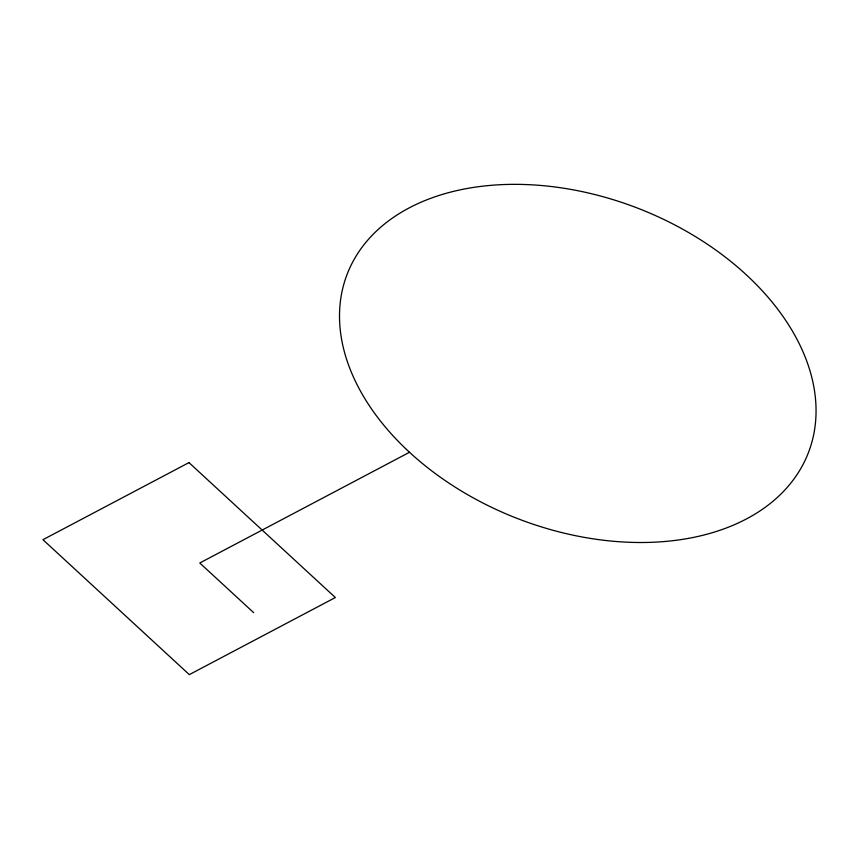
<?xml version="1.0" encoding="UTF-8"?>
<svg xmlns="http://www.w3.org/2000/svg" width="859" height="859" viewBox="0 0 859 859"><rect width="100%" height="100%" fill="white"/><g stroke="black" fill="none" stroke-linecap="round" stroke-linejoin="round"><path stroke-width="1.29" d="M409.496 452.274L199.782 562.999L253.652 612.65M188.969 462.604L42.95 539.699L189.324 674.626L335.343 597.531L188.969 462.604M405.534 448.548A247.285 166.421 21.2 0 0 806.483 457.321A247.285 166.421 21.2 0 0 521.316 184.417A247.285 166.421 21.2 0 0 405.534 448.548"/></g></svg>
